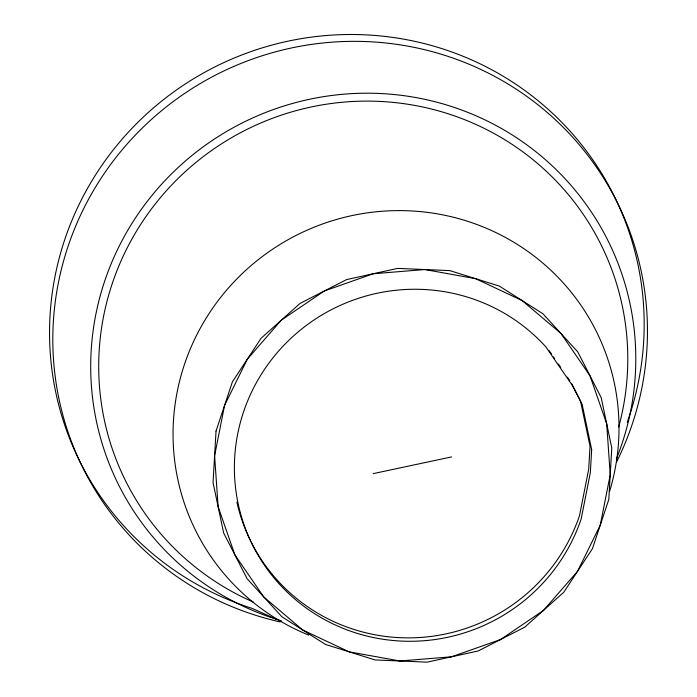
<?xml version="1.0" encoding="UTF-8"?>
<svg xmlns="http://www.w3.org/2000/svg" width="697" height="697" viewBox="0 0 697 697"><rect width="100%" height="100%" fill="white"/><g stroke="black" fill="none" stroke-linecap="round" stroke-linejoin="round"><path stroke-width="1.05" d="M373.217 473.629L451.612 456.91M276.3 619.215L252.009 608.342A298.316 292.932 -25.6 0 1 65.535 237.294A298.316 292.932 -25.6 0 1 444.416 49.435A298.316 292.932 -25.6 0 1 627.248 422.286M549.184 350.669L551.615 354.198M553.435 356.855L554.646 358.624M558.28 363.921L560.71 367.458M567.384 377.182L569.806 380.719M571.496 383.411L580.505 400.975L590.037 446.263L588.704 469.194L579.512 515.632A178.632 175.409 -25.6 0 1 422.87 637.276A178.632 175.409 -25.6 0 1 251.303 542.336M281.396 620.783A273.459 268.519 -25.6 0 1 105.413 278.966A273.459 268.519 -25.6 0 1 457.981 108.697A273.459 268.519 -25.6 0 1 616.357 459.027M308.78 635.141A223.728 219.694 -25.6 0 1 187.737 355.304A223.728 219.694 -25.6 0 1 467.861 221.376A223.728 219.694 -25.6 0 1 609.631 491.315M253.342 602.077A265.435 260.643 -25.6 0 1 116.913 270.767A265.435 260.643 -25.6 0 1 445.941 113.08A265.435 260.643 -25.6 0 1 618.718 426.973M280.142 621.933A298.316 292.932 -25.6 0 1 67.13 249.169A298.316 292.932 -25.6 0 1 461.911 61.362A298.316 292.932 -25.6 0 1 616.653 461.841M250.824 541.386A178.632 175.409 -25.6 0 1 236.91 502.18M216.035 431.06L213.047 482.612L223.65 532.97L247.113 578.728L281.841 616.74L325.473 644.437L375.021 659.928L427.122 662.15L478.22 650.954L524.832 627.108L563.786 592.223L592.424 548.696L608.795 499.479L611.783 447.936L601.18 397.569L577.717 351.819L542.989 313.798L499.357 286.101L449.809 270.61L397.708 268.389L346.609 279.584L299.998 303.439L261.044 338.315L232.406 381.843L216.035 431.06M591.675 449.678L590.342 472.61L581.15 519.056A178.632 175.409 -25.6 0 1 327.181 620.983A178.632 175.409 -25.6 0 1 273.285 357.413A178.632 175.409 -25.6 0 1 545.969 347.019L572.664 385.911L582.143 404.399L591.675 449.678M224.573 405.401L214.606 455.725L218.117 506.71L234.88 554.864L263.736 596.92L302.716 630.001L349.18 651.852L399.956 660.991L451.578 656.792L500.533 639.541L543.477 610.415L577.491 571.392L600.256 525.146L610.223 474.814L606.712 423.828L589.95 375.674L561.094 333.619L522.114 300.546L475.65 278.687L424.874 269.547L373.252 273.747L324.297 290.998L281.353 320.123L247.339 359.147L224.573 405.401"/></g></svg>
